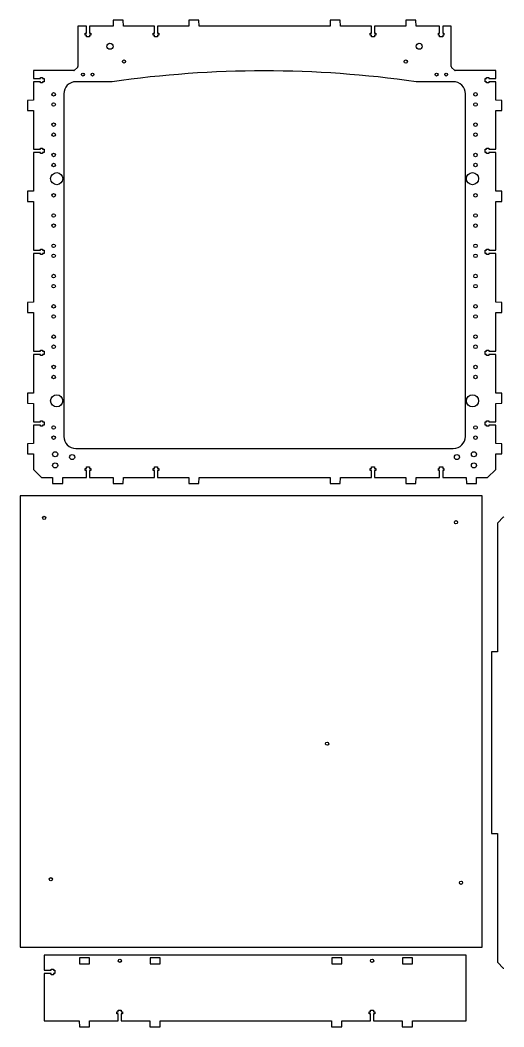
# Model space of a CAD drawing. Header units: millimetres. Extents: x -783 to 1439, y -2759 to -202.
# Drawn here: x -13 to 466, y -2759 to -1762 of the extents above; entities that cross this region are included whole.
import ezdxf

# ---------------------------------------------------------------- set-up
doc = ezdxf.new("R2010")
doc.units = ezdxf.units.MM

msp = doc.modelspace()

# ---------------------------------------------------------------- linework, layer by layer
at = {"color": 7, "linetype": 'Continuous', "lineweight": 25}
for p, q in [((79.05, -1762.19), (78.95, -1768.19)), ((89.05, -1762.19), (79.05, -1762.19)), ((89.15, -1768.19), (89.05, -1762.19)), ((154.05, -1762.19), (153.95, -1768.19)), ((164.05, -1762.19), (154.05, -1762.19)), ((164.15, -1768.19), (164.05, -1762.19)), ((294.05, -1762.19), (293.95, -1768.19)), ((304.05, -1762.19), (294.05, -1762.19)), ((304.15, -1768.19), (304.05, -1762.19)), ((369.05, -1762.19), (368.95, -1768.19)), ((379.05, -1762.19), (369.05, -1762.19)), ((379.15, -1768.19), (379.05, -1762.19)), ((44.05, -1768.19), (44.05, -1808.27)), ((52.5, -1768.19), (44.05, -1768.19)), ((52.5, -1774.99), (52.5, -1768.19)), ((55.6, -1768.19), (55.6, -1774.99)), ((78.95, -1768.19), (55.6, -1768.19)), ((120, -1768.19), (89.15, -1768.19)), ((120, -1774.99), (120, -1768.19)), ((123.1, -1768.19), (123.1, -1774.99)), ((153.95, -1768.19), (123.1, -1768.19)), ((293.95, -1768.19), (164.15, -1768.19)), ((335, -1768.19), (304.15, -1768.19)), ((335, -1774.99), (335, -1768.19)), ((338.1, -1768.19), (338.1, -1774.99)), ((368.95, -1768.19), (338.1, -1768.19)), ((402.5, -1768.19), (379.15, -1768.19)), ((402.5, -1774.99), (402.5, -1768.19)), ((405.6, -1768.19), (405.6, -1774.99)), ((414.05, -1768.19), (405.6, -1768.19)), ((414.05, -1808.27), (414.05, -1768.19)), ((51.3, -1774.99), (52.5, -1774.99)), ((51.3, -1777.19), (51.3, -1774.99)), ((52.5, -1777.19), (51.3, -1777.19)), ((52.5, -1778.69), (52.5, -1777.19)), ((55.6, -1778.69), (52.5, -1778.69)), ((55.6, -1774.99), (56.8, -1774.99)), ((56.8, -1777.19), (55.6, -1777.19)), ((55.6, -1777.19), (55.6, -1778.69)), ((56.8, -1774.99), (56.8, -1777.19)), ((118.8, -1777.19), (118.8, -1774.99)), ((118.8, -1774.99), (120, -1774.99)), ((120, -1777.19), (118.8, -1777.19)), ((120, -1778.69), (120, -1777.19)), ((123.1, -1778.69), (120, -1778.69)), ((123.1, -1774.99), (124.3, -1774.99)), ((123.1, -1777.19), (123.1, -1778.69)), ((124.3, -1777.19), (123.1, -1777.19)), ((124.3, -1774.99), (124.3, -1777.19)), ((333.8, -1774.99), (335, -1774.99)), ((333.8, -1777.19), (333.8, -1774.99)), ((335, -1777.19), (333.8, -1777.19)), ((335, -1778.69), (335, -1777.19)), ((338.1, -1778.69), (335, -1778.69)), ((338.1, -1774.99), (339.3, -1774.99)), ((338.1, -1777.19), (338.1, -1778.69)), ((339.3, -1777.19), (338.1, -1777.19)), ((339.3, -1774.99), (339.3, -1777.19)), ((401.3, -1774.99), (402.5, -1774.99)), ((401.3, -1777.19), (401.3, -1774.99)), ((402.5, -1777.19), (401.3, -1777.19)), ((402.5, -1778.69), (402.5, -1777.19)), ((405.6, -1778.69), (402.5, -1778.69)), ((405.6, -1774.99), (406.8, -1774.99)), ((405.6, -1777.19), (405.6, -1778.69)), ((406.8, -1777.19), (405.6, -1777.19)), ((406.8, -1774.99), (406.8, -1777.19)), ((0.05, -1812.19), (0.05, -1820.14)), ((40.14, -1812.19), (0.05, -1812.19)), ((43.76, -1808.98), (40.84, -1811.89)), ((417.26, -1811.89), (414.34, -1808.98)), ((458.05, -1812.19), (417.96, -1812.19)), ((458.05, -1820.14), (458.05, -1812.19)), ((0.05, -1820.14), (6.85, -1820.14)), ((0.05, -1823.24), (0.05, -1841.59)), ((6.85, -1823.24), (0.05, -1823.24)), ((6.85, -1818.94), (9.05, -1818.94)), ((6.85, -1820.14), (6.85, -1818.94)), ((6.85, -1824.44), (6.85, -1823.24)), ((9.05, -1824.44), (6.85, -1824.44)), ((9.05, -1818.94), (9.05, -1820.14)), ((9.05, -1820.14), (10.55, -1820.14)), ((9.05, -1823.24), (9.05, -1824.44)), ((10.55, -1823.24), (9.05, -1823.24)), ((10.55, -1820.14), (10.55, -1823.24)), ((78.03, -1823.19), (42.05, -1823.19)), ((416.05, -1823.19), (379.15, -1823.19)), ((447.55, -1820.14), (449.05, -1820.14)), ((447.55, -1823.24), (447.55, -1820.14)), ((449.05, -1823.24), (447.55, -1823.24)), ((449.05, -1818.94), (451.25, -1818.94)), ((449.05, -1820.14), (449.05, -1818.94)), ((449.05, -1824.44), (449.05, -1823.24)), ((451.25, -1824.44), (449.05, -1824.44)), ((451.25, -1818.94), (451.25, -1820.14)), ((451.25, -1820.14), (458.05, -1820.14)), ((451.25, -1823.24), (451.25, -1824.44)), ((458.05, -1823.24), (451.25, -1823.24)), ((458.05, -1841.59), (458.05, -1823.24)), ((0.05, -1841.59), (-5.95, -1841.69)), ((-5.95, -1841.69), (-5.95, -1851.69)), ((30.05, -1835.19), (30.05, -2174.41)), ((428.05, -2174.41), (428.05, -1835.19)), ((464.05, -1841.69), (458.05, -1841.59)), ((464.05, -1851.69), (464.05, -1841.69)), ((-5.95, -1851.69), (0.05, -1851.79)), ((0.05, -1851.79), (0.05, -1890.14)), ((458.05, -1851.79), (464.05, -1851.69)), ((458.05, -1890.14), (458.05, -1851.79)), ((0.05, -1890.14), (6.85, -1890.14)), ((0.05, -1893.24), (0.05, -1931.59)), ((6.85, -1893.24), (0.05, -1893.24)), ((6.85, -1888.94), (9.05, -1888.94)), ((6.85, -1890.14), (6.85, -1888.94)), ((6.85, -1894.44), (6.85, -1893.24)), ((9.05, -1894.44), (6.85, -1894.44)), ((9.05, -1888.94), (9.05, -1890.14)), ((9.05, -1890.14), (10.55, -1890.14)), ((9.05, -1893.24), (9.05, -1894.44)), ((10.55, -1893.24), (9.05, -1893.24)), ((10.55, -1890.14), (10.55, -1893.24)), ((447.55, -1890.14), (449.05, -1890.14)), ((447.55, -1893.24), (447.55, -1890.14)), ((449.05, -1893.24), (447.55, -1893.24)), ((449.05, -1888.94), (451.25, -1888.94)), ((449.05, -1890.14), (449.05, -1888.94)), ((449.05, -1894.44), (449.05, -1893.24)), ((451.25, -1894.44), (449.05, -1894.44)), ((451.25, -1888.94), (451.25, -1890.14)), ((451.25, -1890.14), (458.05, -1890.14)), ((451.25, -1893.24), (451.25, -1894.44)), ((458.05, -1893.24), (451.25, -1893.24)), ((458.05, -1931.59), (458.05, -1893.24)), ((0.05, -1931.59), (-5.95, -1931.69)), ((-5.95, -1931.69), (-5.95, -1941.69)), ((464.05, -1931.69), (458.05, -1931.59)), ((464.05, -1941.69), (464.05, -1931.69)), ((-5.95, -1941.69), (0.05, -1941.79)), ((0.05, -1941.79), (0.05, -1990.14)), ((458.05, -1941.79), (464.05, -1941.69)), ((458.05, -1990.14), (458.05, -1941.79)), ((0.05, -1990.14), (6.85, -1990.14)), ((0.05, -1993.24), (0.05, -2041.59)), ((6.85, -1993.24), (0.05, -1993.24)), ((6.85, -1988.94), (9.05, -1988.94)), ((6.85, -1990.14), (6.85, -1988.94)), ((6.85, -1994.44), (6.85, -1993.24)), ((9.05, -1988.94), (9.05, -1990.14)), ((9.05, -1990.14), (10.55, -1990.14)), ((9.05, -1993.24), (9.05, -1994.44)), ((10.55, -1993.24), (9.05, -1993.24)), ((10.55, -1990.14), (10.55, -1993.24)), ((447.55, -1990.14), (449.05, -1990.14)), ((447.55, -1993.24), (447.55, -1990.14)), ((449.05, -1993.24), (447.55, -1993.24)), ((449.05, -1988.94), (451.25, -1988.94)), ((449.05, -1990.14), (449.05, -1988.94)), ((449.05, -1994.44), (449.05, -1993.24)), ((451.25, -1988.94), (451.25, -1990.14)), ((451.25, -1990.14), (458.05, -1990.14)), ((451.25, -1993.24), (451.25, -1994.44)), ((458.05, -1993.24), (451.25, -1993.24)), ((458.05, -2041.59), (458.05, -1993.24)), ((9.05, -1994.44), (6.85, -1994.44)), ((451.25, -1994.44), (449.05, -1994.44)), ((0.05, -2041.59), (-5.95, -2041.69)), ((-5.95, -2041.69), (-5.95, -2051.69)), ((464.05, -2041.69), (458.05, -2041.59)), ((464.05, -2051.69), (464.05, -2041.69)), ((-5.95, -2051.69), (0.05, -2051.79)), ((0.05, -2051.79), (0.05, -2090.14)), ((458.05, -2051.79), (464.05, -2051.69)), ((458.05, -2090.14), (458.05, -2051.79)), ((0.05, -2090.14), (6.85, -2090.14)), ((0.05, -2093.24), (0.05, -2131.59)), ((6.85, -2093.24), (0.05, -2093.24)), ((6.85, -2088.94), (9.05, -2088.94)), ((6.85, -2090.14), (6.85, -2088.94)), ((6.85, -2094.44), (6.85, -2093.24)), ((9.05, -2088.94), (9.05, -2090.14)), ((9.05, -2090.14), (10.55, -2090.14)), ((9.05, -2093.24), (9.05, -2094.44)), ((10.55, -2093.24), (9.05, -2093.24)), ((10.55, -2090.14), (10.55, -2093.24)), ((447.55, -2090.14), (449.05, -2090.14)), ((447.55, -2093.24), (447.55, -2090.14)), ((449.05, -2093.24), (447.55, -2093.24)), ((449.05, -2088.94), (451.25, -2088.94)), ((449.05, -2090.14), (449.05, -2088.94)), ((449.05, -2094.44), (449.05, -2093.24)), ((451.25, -2088.94), (451.25, -2090.14)), ((451.25, -2090.14), (458.05, -2090.14)), ((451.25, -2093.24), (451.25, -2094.44)), ((458.05, -2093.24), (451.25, -2093.24)), ((458.05, -2131.59), (458.05, -2093.24)), ((9.05, -2094.44), (6.85, -2094.44)), ((451.25, -2094.44), (449.05, -2094.44)), ((0.05, -2131.59), (-5.95, -2131.69)), ((-5.95, -2131.69), (-5.95, -2141.69)), ((464.05, -2131.69), (458.05, -2131.59)), ((464.05, -2141.69), (464.05, -2131.69)), ((-5.95, -2141.69), (0.05, -2141.79)), ((0.05, -2141.79), (0.05, -2160.14)), ((458.05, -2141.79), (464.05, -2141.69)), ((458.05, -2160.14), (458.05, -2141.79)), ((0.05, -2160.14), (6.85, -2160.14)), ((0.05, -2163.24), (0.05, -2181.59)), ((6.85, -2163.24), (0.05, -2163.24)), ((6.85, -2158.94), (9.05, -2158.94)), ((6.85, -2160.14), (6.85, -2158.94)), ((6.85, -2164.44), (6.85, -2163.24)), ((9.05, -2158.94), (9.05, -2160.14)), ((9.05, -2160.14), (10.55, -2160.14)), ((9.05, -2163.24), (9.05, -2164.44)), ((10.55, -2163.24), (9.05, -2163.24)), ((10.55, -2160.14), (10.55, -2163.24)), ((447.55, -2160.14), (449.05, -2160.14)), ((447.55, -2163.24), (447.55, -2160.14)), ((449.05, -2163.24), (447.55, -2163.24)), ((449.05, -2158.94), (451.25, -2158.94)), ((449.05, -2160.14), (449.05, -2158.94)), ((449.05, -2164.44), (449.05, -2163.24)), ((451.25, -2158.94), (451.25, -2160.14)), ((451.25, -2160.14), (458.05, -2160.14)), ((451.25, -2163.24), (451.25, -2164.44)), ((458.05, -2163.24), (451.25, -2163.24)), ((458.05, -2181.59), (458.05, -2163.24)), ((9.05, -2164.44), (6.85, -2164.44)), ((451.25, -2164.44), (449.05, -2164.44)), ((0.05, -2181.59), (-5.95, -2181.69)), ((-5.95, -2181.69), (-5.95, -2191.69)), ((464.05, -2181.69), (458.05, -2181.59)), ((464.05, -2191.69), (464.05, -2181.69)), ((-5.95, -2191.69), (0.05, -2191.79)), ((0.05, -2191.79), (0.05, -2207.19)), ((42.05, -2186.41), (416.05, -2186.41)), ((458.05, -2191.79), (464.05, -2191.69)), ((458.05, -2207.19), (458.05, -2191.79)), ((0.05, -2207.19), (8.05, -2215.19)), ((51.3, -2206.19), (52.5, -2206.19)), ((51.3, -2208.39), (51.3, -2206.19)), ((52.5, -2208.39), (51.3, -2208.39)), ((52.5, -2204.69), (55.6, -2204.69)), ((52.5, -2206.19), (52.5, -2204.69)), ((52.5, -2215.19), (52.5, -2208.39)), ((55.6, -2204.69), (55.6, -2206.19)), ((55.6, -2206.19), (56.8, -2206.19)), ((55.6, -2208.39), (55.6, -2215.19)), ((56.8, -2208.39), (55.6, -2208.39)), ((56.8, -2206.19), (56.8, -2208.39)), ((118.8, -2206.19), (120, -2206.19)), ((118.8, -2208.39), (118.8, -2206.19)), ((120, -2208.39), (118.8, -2208.39)), ((120, -2204.69), (123.1, -2204.69)), ((120, -2206.19), (120, -2204.69)), ((120, -2215.19), (120, -2208.39)), ((123.1, -2204.69), (123.1, -2206.19)), ((123.1, -2206.19), (124.3, -2206.19)), ((123.1, -2208.39), (123.1, -2215.19)), ((124.3, -2208.39), (123.1, -2208.39)), ((124.3, -2206.19), (124.3, -2208.39)), ((333.8, -2206.19), (335, -2206.19)), ((333.8, -2208.39), (333.8, -2206.19)), ((335, -2208.39), (333.8, -2208.39)), ((335, -2204.69), (338.1, -2204.69)), ((335, -2206.19), (335, -2204.69)), ((335, -2215.19), (335, -2208.39)), ((338.1, -2204.69), (338.1, -2206.19)), ((338.1, -2206.19), (339.3, -2206.19)), ((338.1, -2208.39), (338.1, -2215.19)), ((339.3, -2208.39), (338.1, -2208.39)), ((339.3, -2206.19), (339.3, -2208.39)), ((401.3, -2206.19), (402.5, -2206.19)), ((401.3, -2208.39), (401.3, -2206.19)), ((402.5, -2208.39), (401.3, -2208.39)), ((402.5, -2204.69), (405.6, -2204.69)), ((402.5, -2206.19), (402.5, -2204.69)), ((402.5, -2215.19), (402.5, -2208.39)), ((405.6, -2204.69), (405.6, -2206.19)), ((405.6, -2206.19), (406.8, -2206.19)), ((405.6, -2208.39), (405.6, -2215.19)), ((406.8, -2208.39), (405.6, -2208.39)), ((406.8, -2206.19), (406.8, -2208.39)), ((450.05, -2215.19), (458.05, -2207.19)), ((8.05, -2215.19), (18.95, -2215.19)), ((18.95, -2215.19), (19.05, -2221.19)), ((19.05, -2221.19), (29.05, -2221.19)), ((29.05, -2221.19), (29.15, -2215.19)), ((29.15, -2215.19), (52.5, -2215.19)), ((55.6, -2215.19), (78.95, -2215.19)), ((78.95, -2215.19), (79.05, -2221.19)), ((79.05, -2221.19), (89.05, -2221.19)), ((89.05, -2221.19), (89.15, -2215.19)), ((89.15, -2215.19), (120, -2215.19)), ((123.1, -2215.19), (153.95, -2215.19)), ((153.95, -2215.19), (154.05, -2221.19)), ((154.05, -2221.19), (164.05, -2221.19)), ((164.05, -2221.19), (164.15, -2215.19)), ((164.15, -2215.19), (293.95, -2215.19)), ((293.95, -2215.19), (294.05, -2221.19)), ((294.05, -2221.19), (304.05, -2221.19)), ((304.05, -2221.19), (304.15, -2215.19)), ((304.15, -2215.19), (335, -2215.19)), ((338.1, -2215.19), (368.95, -2215.19)), ((368.95, -2215.19), (369.05, -2221.19)), ((369.05, -2221.19), (379.05, -2221.19)), ((379.05, -2221.19), (379.15, -2215.19)), ((379.15, -2215.19), (402.5, -2215.19)), ((405.6, -2215.19), (428.95, -2215.19)), ((428.95, -2215.19), (429.05, -2221.19)), ((429.05, -2221.19), (439.05, -2221.19)), ((439.05, -2221.19), (439.15, -2215.19)), ((439.15, -2215.19), (450.05, -2215.19)), ((444.81, -2233.48), (-13.19, -2233.48)), ((-13.19, -2233.48), (-13.19, -2680.48)), ((444.81, -2680.48), (444.81, -2233.48)), ((459.77, -2260.71), (459.77, -2387.69)), ((465.47, -2254.59), (460.06, -2260)), ((459.77, -2387.69), (453.77, -2387.79)), ((453.77, -2387.79), (453.77, -2567.79)), ((453.77, -2567.79), (459.77, -2567.89)), ((459.77, -2567.89), (459.77, -2694.88)), ((-13.19, -2680.48), (444.81, -2680.48)), ((10.8, -2688.28), (10.8, -2703.28)), ((428.7, -2688.28), (10.8, -2688.28)), ((55.6, -2690.78), (45.6, -2690.78)), ((45.6, -2690.78), (45.6, -2696.88)), ((55.6, -2696.88), (55.6, -2690.78)), ((125.6, -2690.78), (115.6, -2690.78)), ((115.6, -2690.78), (115.6, -2696.88)), ((125.6, -2696.88), (125.6, -2690.78)), ((305.6, -2690.78), (295.6, -2690.78)), ((295.6, -2690.78), (295.6, -2696.88)), ((305.6, -2696.88), (305.6, -2690.78)), ((375.6, -2690.78), (365.6, -2690.78)), ((365.6, -2690.78), (365.6, -2696.88)), ((375.6, -2696.88), (375.6, -2690.78)), ((428.7, -2753.28), (428.7, -2688.28)), ((17.6, -2702.08), (19.8, -2702.08)), ((17.6, -2703.28), (17.6, -2702.08)), ((19.8, -2702.08), (19.8, -2703.28)), ((45.6, -2696.88), (55.6, -2696.88)), ((115.6, -2696.88), (125.6, -2696.88)), ((295.6, -2696.88), (305.6, -2696.88)), ((365.6, -2696.88), (375.6, -2696.88)), ((460.06, -2695.59), (465.47, -2701)), ((10.8, -2703.28), (17.6, -2703.28)), ((10.8, -2706.38), (10.8, -2753.28)), ((17.6, -2706.38), (10.8, -2706.38)), ((17.6, -2707.58), (17.6, -2706.38)), ((19.8, -2707.58), (17.6, -2707.58)), ((19.8, -2703.28), (21.3, -2703.28)), ((19.8, -2706.38), (19.8, -2707.58)), ((21.3, -2706.38), (19.8, -2706.38)), ((21.3, -2703.28), (21.3, -2706.38)), ((82.75, -2744.28), (83.95, -2744.28)), ((82.75, -2746.48), (82.75, -2744.28)), ((83.95, -2746.48), (82.75, -2746.48)), ((83.95, -2742.78), (87.05, -2742.78)), ((83.95, -2744.28), (83.95, -2742.78)), ((83.95, -2753.28), (83.95, -2746.48)), ((87.05, -2742.78), (87.05, -2744.28)), ((87.05, -2744.28), (88.25, -2744.28)), ((87.05, -2746.48), (87.05, -2753.28)), ((88.25, -2746.48), (87.05, -2746.48)), ((88.25, -2744.28), (88.25, -2746.48)), ((332.75, -2744.28), (333.95, -2744.28)), ((332.75, -2746.48), (332.75, -2744.28)), ((333.95, -2746.48), (332.75, -2746.48)), ((333.95, -2742.78), (337.05, -2742.78)), ((333.95, -2744.28), (333.95, -2742.78)), ((333.95, -2753.28), (333.95, -2746.48)), ((337.05, -2742.78), (337.05, -2744.28)), ((337.05, -2744.28), (338.25, -2744.28)), ((337.05, -2746.48), (337.05, -2753.28)), ((338.25, -2746.48), (337.05, -2746.48)), ((338.25, -2744.28), (338.25, -2746.48)), ((10.8, -2753.28), (45.4, -2753.28)), ((45.4, -2753.28), (45.5, -2759.28)), ((45.5, -2759.28), (55.5, -2759.28)), ((55.5, -2759.28), (55.6, -2753.28)), ((55.6, -2753.28), (83.95, -2753.28)), ((87.05, -2753.28), (115.4, -2753.28)), ((115.4, -2753.28), (115.5, -2759.28)), ((115.5, -2759.28), (125.5, -2759.28)), ((125.5, -2759.28), (125.6, -2753.28)), ((125.6, -2753.28), (295.4, -2753.28)), ((295.4, -2753.28), (295.5, -2759.28)), ((295.5, -2759.28), (305.5, -2759.28)), ((305.5, -2759.28), (305.6, -2753.28)), ((305.6, -2753.28), (333.95, -2753.28)), ((337.05, -2753.28), (365.4, -2753.28)), ((365.4, -2753.28), (365.5, -2759.28)), ((365.5, -2759.28), (375.5, -2759.28)), ((375.5, -2759.28), (375.6, -2753.28)), ((375.6, -2753.28), (428.7, -2753.28))]:
    msp.add_line(p, q, dxfattribs=at)
for centre, radius in [((75.85, -1788.09), 3), ((382.25, -1788.09), 3), ((89.73, -1803.18), 1.6), ((368.95, -1803.19), 1.6), ((49.05, -1816.19), 1.4), ((58.55, -1816.19), 1.4), ((399.55, -1816.19), 1.4), ((409.05, -1816.19), 1.4), ((20.05, -1835.69), 1.75), ((438.05, -1835.69), 1.75), ((20.05, -1845.69), 1.75), ((438.05, -1845.69), 1.75), ((20.05, -1865.69), 1.75), ((438.05, -1865.69), 1.75), ((20.05, -1875.69), 1.75), ((438.05, -1875.69), 1.75), ((20.05, -1895.69), 1.75), ((438.05, -1895.69), 1.75), ((20.05, -1905.69), 1.75), ((438.05, -1905.69), 1.75), ((23.05, -1919.19), 6), ((435.05, -1919.19), 6), ((20.05, -1935.69), 1.75), ((438.05, -1935.69), 1.75), ((20.05, -1955.69), 1.75), ((438.05, -1955.69), 1.75), ((20.05, -1965.69), 1.75), ((438.05, -1965.69), 1.75), ((20.05, -1985.69), 1.75), ((438.05, -1985.69), 1.75), ((20.05, -1995.69), 1.75), ((438.05, -1995.69), 1.75), ((20.05, -2015.69), 1.75), ((438.05, -2015.69), 1.75), ((20.05, -2025.69), 1.75), ((438.05, -2025.69), 1.75), ((20.05, -2045.69), 1.75), ((438.05, -2045.69), 1.75), ((20.05, -2055.69), 1.75), ((438.05, -2055.69), 1.75), ((20.05, -2075.69), 1.75), ((438.05, -2075.69), 1.75), ((20.05, -2085.69), 1.75), ((438.05, -2085.69), 1.75), ((20.05, -2105.69), 1.75), ((438.05, -2105.69), 1.75), ((20.05, -2115.69), 1.75), ((438.05, -2115.69), 1.75), ((23.05, -2139.19), 6), ((435.05, -2139.19), 6), ((20.05, -2165.69), 1.75), ((438.05, -2165.69), 1.75), ((20.05, -2175.69), 1.75), ((438.05, -2175.69), 1.75), ((21.55, -2192.19), 2.5), ((38.4, -2194.9), 2.5), ((419.7, -2194.9), 2.5), ((436.55, -2192.19), 2.5), ((21.55, -2203.19), 2.55), ((436.55, -2203.19), 2.5), ((10.66, -2255.23), 1.6), ((418.73, -2259.48), 1.6), ((291.01, -2478.83), 1.6), ((17.22, -2613.09), 1.6), ((423.7, -2616.52), 1.6), ((85.6, -2693.83), 1.6), ((335.6, -2693.83), 1.6)]:
    msp.add_circle(centre, radius, dxfattribs=at)
for centre, radius, start, end in [((40.14, -1811.19), 1, 270, 315), ((43.05, -1808.27), 1, 315, 0), ((228.59, -2876.13), 1063.65, 81.86255, 98.13745), ((415.05, -1808.27), 1, 180, 225), ((417.96, -1811.19), 1, 225, 270), ((42.05, -1835.19), 12, 90, 180), ((416.05, -1835.19), 12, 359.99982, 90), ((42.05, -2174.41), 12, 179.99999, 269.99999), ((416.05, -2174.41), 12, 270, 359.99981), ((460.77, -2260.71), 1, 135.00002, 179.99997), ((466.18, -2255.29), 1, 89.99997, 134.99998), ((460.77, -2694.88), 1, 179.99997, 224.99998), ((466.18, -2700.29), 1, 225.00002, 270.00003)]:
    msp.add_arc(centre, radius, start, end, dxfattribs=at)

doc.saveas('drawing.dxf')
